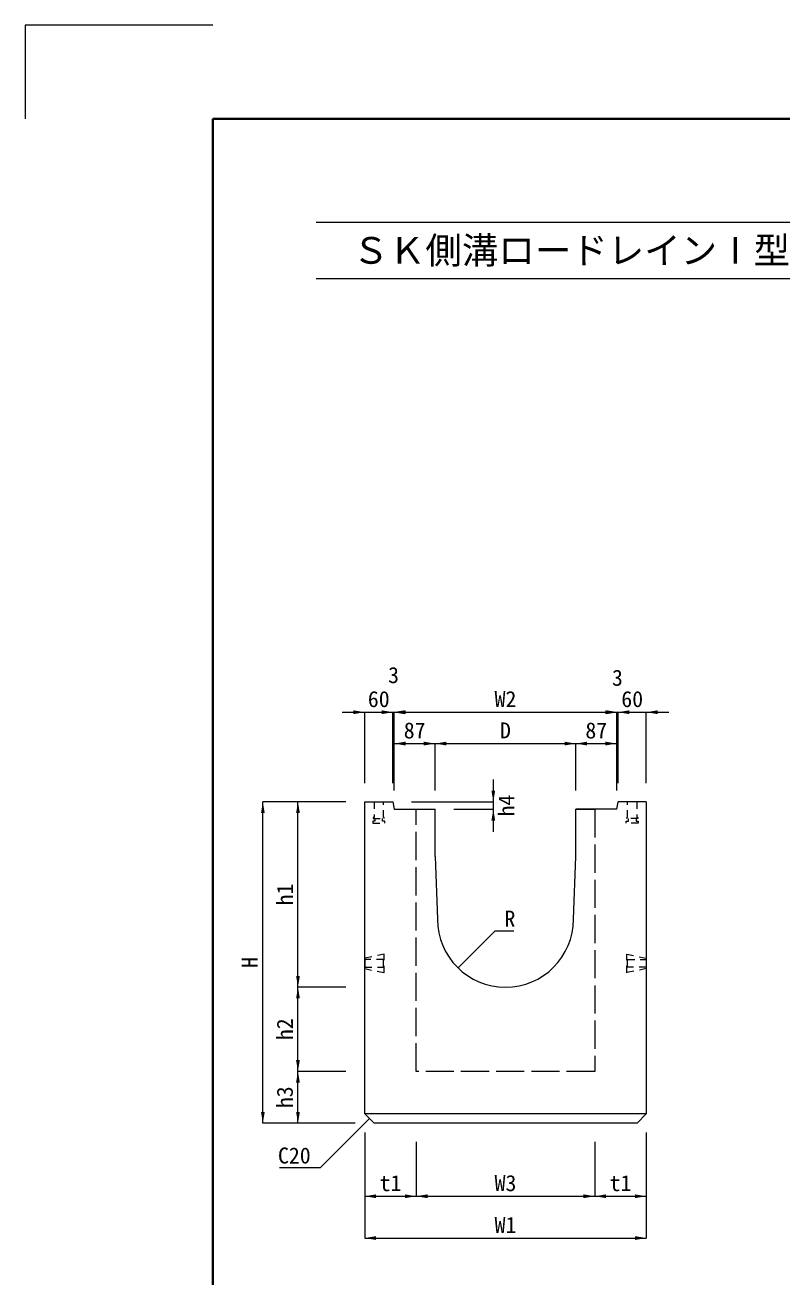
# Model space of a CAD drawing. Units: millimetres at full size. Extents: x 1009 to 10088, y 2190 to 8656.
# Drawn here: x 5888 to 7501, y 5463 to 8130 of the extents above; entities that cross this region are included whole.
import ezdxf
from ezdxf.enums import TextEntityAlignment as Align

# ---------------------------------------------------------------- set-up
doc = ezdxf.new("R2010")
doc.units = ezdxf.units.MM
doc.header["$LTSCALE"] = 10
for name, pattern in [('DASHED', [7.5, 6, -1.5]), ('USER1', [2.7, 1.5, -1.2]), ('USER2', [57.15, 38.1, -6.35, 6.35, -6.35])]:
    doc.linetypes.add(name, pattern=pattern)
for name, color, linetype, lineweight in [('(0-0)', 4, 'Continuous', 13), ('Defpoints_3', 8, 'Continuous', 0), ('図枠', 7, 'Continuous', 5), ('寸法線', 7, 'Continuous', 9), ('引出線', 4, 'Continuous', 13), ('補助線', 8, 'USER2', 9), ('ｲﾝｻｰﾄ', 3, 'USER1', 9)]:
    doc.layers.add(name, color=color, linetype=linetype, lineweight=lineweight)
doc.styles.add('ＭＳ ゴシック', font='')
doc.styles.get('ＭＳ ゴシック').set_extended_font_data('MS Gothic')

# ---------------------------------------------------------------- blocks, each defined once
blk = doc.blocks.new('filled_arrow')
at = {"color": 0, "linetype": 'Continuous', "lineweight": -2}
blk.add_solid([(7.5, 1.25), (0, 0), (7.5, -1.25)], dxfattribs=at)

msp = doc.modelspace()

# ---------------------------------------------------------------- linework, layer by layer
at = {"layer": '(0-0)', "color": 2}
for p, q in [((6611.53, 5811.12), (6611.53, 6475.47)), ((6611.53, 6475.47), (6671.53, 6475.47)), ((6671.53, 6475.47), (6674.53, 6459.59)), ((6674.53, 6459.59), (6761.53, 6459.59)), ((6761.53, 6359.31), (6761.53, 6459.59)), ((7061.53, 6359.31), (7061.53, 6459.59)), ((7061.53, 6459.59), (7102.89, 6459.59)), ((7148.53, 6459.59), (7061.53, 6459.59)), ((7148.53, 6459.59), (7151.53, 6475.47)), ((7211.53, 6475.47), (7151.53, 6475.47)), ((7211.53, 6475.47), (7211.53, 5811.12)), ((6761.53, 6359.31), (6766.54, 6225.61)), ((7056.51, 6225.61), (7061.53, 6359.31)), ((6631.58, 5791.07), (6611.53, 5811.12)), ((7191.89, 5791.07), (6631.58, 5791.07)), ((7211.53, 5811.12), (7191.89, 5791.07))]:
    msp.add_line(p, q, dxfattribs=at)
at = {"layer": '(0-0)', "color": 2, "linetype": 'DASHED', "lineweight": 9}
for p, q in [((6721.42, 5901.37), (6721.42, 6459.59)), ((7101.64, 6459.59), (7101.64, 5901.37)), ((7101.64, 5901.37), (6721.42, 5901.37))]:
    msp.add_line(p, q, dxfattribs=at)
at = {"layer": '(0-0)', "color": 2, "lineweight": 9}
msp.add_line((7211.53, 5811.12), (6611.53, 5811.12), dxfattribs=at)
at = {"layer": '(0-0)', "color": 2}
msp.add_arc((6911.53, 6225.61), 144.99, 180, 0, dxfattribs=at)
at = {"layer": 'Defpoints_3', "color": 7, "lineweight": 13}
for p, q in [((5887.86, 8130.37), (5887.86, 7930.37)), ((6287.86, 8130.37), (5887.86, 8130.37))]:
    msp.add_line(p, q, dxfattribs=at)
at = {"layer": '図枠', "lineweight": 40}
for q in [(9887.86, 7930.37), (6287.86, 2390.37)]:
    msp.add_line((6287.86, 7930.37), q, dxfattribs=at)
at = {"layer": '図枠', "lineweight": 13}
for p, q in [((6507.86, 7710.37), (9077.86, 7710.37)), ((6507.86, 7590.37), (9077.86, 7590.37))]:
    msp.add_line(p, q, dxfattribs=at)
at = {"layer": '寸法線', "lineweight": 13}
for p, q in [((6563.53, 6666.46), (6719.53, 6666.46)), ((6611.53, 6515.47), (6611.53, 6666.46)), ((6623.53, 6666.46), (6722.53, 6666.46)), ((6671.53, 6515.47), (6671.53, 6666.46)), ((6671.53, 6515.47), (6671.53, 6666.46)), ((6674.53, 6499.59), (6674.53, 6666.46)), ((6674.53, 6666.46), (7148.53, 6666.46)), ((6674.53, 6499.59), (6674.53, 6666.46)), ((7100.53, 6666.46), (7199.53, 6666.46)), ((7103.53, 6666.46), (7259.53, 6666.46)), ((7148.53, 6499.59), (7148.53, 6666.46)), ((7148.53, 6499.59), (7148.53, 6666.46)), ((7151.53, 6515.47), (7151.53, 6666.46)), ((7151.53, 6515.47), (7151.53, 6666.46)), ((7211.53, 6515.47), (7211.53, 6666.46)), ((6674.53, 6599.67), (6761.53, 6599.67)), ((6674.53, 6499.59), (6674.53, 6599.67)), ((6761.53, 6499.59), (6761.53, 6599.67)), ((6761.53, 6599.67), (7061.53, 6599.67)), ((6761.53, 6499.59), (6761.53, 6599.67)), ((7061.53, 6499.59), (7061.53, 6599.67)), ((7061.53, 6599.67), (7148.53, 6599.67)), ((7061.53, 6499.59), (7061.53, 6599.67)), ((7148.53, 6499.59), (7148.53, 6599.67)), ((6885.59, 6523.47), (6885.59, 6411.59)), ((6394.56, 5791.07), (6394.56, 6475.47)), ((6571.53, 6475.47), (6394.56, 6475.47)), ((6469.38, 6080.62), (6469.38, 6475.47)), ((6571.53, 6475.47), (6469.38, 6475.47)), ((6711.53, 6475.47), (6885.59, 6475.47)), ((6801.53, 6459.59), (6885.59, 6459.59)), ((6469.38, 5901.37), (6469.38, 6080.62)), ((6571.53, 6080.62), (6469.38, 6080.62)), ((6571.53, 6080.62), (6469.38, 6080.62)), ((6469.38, 5791.07), (6469.38, 5901.37)), ((6571.53, 5901.37), (6469.38, 5901.37)), ((6571.53, 5901.37), (6469.38, 5901.37)), ((6591.58, 5791.07), (6394.56, 5791.07)), ((6591.58, 5791.07), (6469.38, 5791.07)), ((6611.53, 5771.12), (6611.53, 5635.34)), ((6611.53, 5771.12), (6611.53, 5546.31)), ((7211.53, 5771.12), (7211.53, 5635.34)), ((7211.53, 5771.12), (7211.53, 5546.31)), ((6721.42, 5751.07), (6721.42, 5635.34)), ((6721.42, 5751.07), (6721.42, 5635.34)), ((7101.64, 5751.07), (7101.64, 5635.34)), ((7101.64, 5751.07), (7101.64, 5635.34)), ((6611.53, 5635.34), (6721.42, 5635.34)), ((6721.42, 5635.34), (7101.64, 5635.34)), ((7101.64, 5635.34), (7211.53, 5635.34)), ((6611.53, 5546.31), (7211.53, 5546.31))]:
    msp.add_line(p, q, dxfattribs=at)
at = {"layer": '引出線'}
for points in [[(6810.47, 6121.65), (6889.38, 6200.56), (6929.3, 6200.56)], [(6621.56, 5801.1), (6516.51, 5696.05), (6430, 5696.05)]]:
    msp.add_lwpolyline(points, dxfattribs=at)
at = {"layer": '補助線', "linetype": 'Continuous', "lineweight": 40}
msp.add_line((6287.86, 2687.37), (6287.86, 7827.37), dxfattribs=at)
at = {"layer": 'ｲﾝｻｰﾄ'}
for p, q in [((6631.58, 6475.47), (6631.58, 6442.46)), ((6651.64, 6442.46), (6651.64, 6475.47)), ((7171.42, 6442.46), (7171.42, 6475.47)), ((7191.47, 6475.47), (7191.47, 6442.46)), ((6633.26, 6434.1), (6628.66, 6434.1)), ((6628.66, 6434.1), (6628.66, 6430.34)), ((6628.66, 6430.34), (6654.15, 6430.34)), ((6631.58, 6442.46), (6629.49, 6442.46)), ((6629.49, 6442.46), (6629.49, 6440.37)), ((6629.49, 6440.37), (6653.31, 6440.37)), ((6633.26, 6440.37), (6633.26, 6434.1)), ((6649.55, 6434.1), (6649.55, 6440.37)), ((6654.15, 6434.1), (6649.55, 6434.1)), ((6653.31, 6442.46), (6651.64, 6442.46)), ((6653.31, 6440.37), (6653.31, 6442.46)), ((6654.15, 6430.34), (6654.15, 6434.1)), ((7168.91, 6430.34), (7168.91, 6434.1)), ((7168.91, 6434.1), (7173.51, 6434.1)), ((7194.4, 6430.34), (7168.91, 6430.34)), ((7169.74, 6440.37), (7169.74, 6442.46)), ((7169.74, 6442.46), (7171.42, 6442.46)), ((7193.56, 6440.37), (7169.74, 6440.37)), ((7173.51, 6434.1), (7173.51, 6440.37)), ((7189.8, 6440.37), (7189.8, 6434.1)), ((7189.8, 6434.1), (7194.4, 6434.1)), ((7191.47, 6442.46), (7193.56, 6442.46)), ((7193.56, 6442.46), (7193.56, 6440.37)), ((7194.4, 6434.1), (7194.4, 6430.34)), ((6653.31, 6151.23), (6611.53, 6142.46)), ((6611.53, 6142.46), (6611.53, 6120.32)), ((6651.64, 6139.53), (6611.53, 6139.53)), ((6611.53, 6139.53), (6611.53, 6123.24)), ((6651.64, 6123.24), (6651.64, 6139.53)), ((6653.31, 6111.54), (6653.31, 6151.23)), ((7169.74, 6111.54), (7169.74, 6151.23)), ((7169.74, 6151.23), (7211.53, 6142.46)), ((7171.83, 6123.24), (7171.83, 6139.53)), ((7171.83, 6139.53), (7211.53, 6139.53)), ((7211.53, 6142.46), (7211.53, 6120.32)), ((7211.53, 6139.53), (7211.53, 6123.24)), ((6611.53, 6123.24), (6651.64, 6123.24)), ((6611.53, 6120.32), (6653.31, 6111.54)), ((7211.53, 6120.32), (7169.74, 6111.54)), ((7211.53, 6123.24), (7171.83, 6123.24))]:
    msp.add_line(p, q, dxfattribs=at)

# ---------------------------------------------------------------- block references
at = {"layer": '寸法線', "lineweight": 13, "xscale": 3.2, "yscale": 3.2}
for p, rotation in [((6611.53, 6666.46), 180), ((6671.53, 6666.46), 180), ((7148.53, 6666.46), 180), ((7148.53, 6666.46), 180), ((7151.53, 6666.46), 180), ((6761.53, 6599.67), 180), ((7061.53, 6599.67), 180), ((7148.53, 6599.67), 180), ((6885.59, 6475.47), 90), ((6394.56, 6475.47), 270), ((6469.38, 6475.47), 270), ((6885.59, 6459.59), 270), ((6469.38, 6080.62), 90), ((6469.38, 6080.62), 270), ((6469.38, 5901.37), 90), ((6469.38, 5901.37), 270), ((6394.56, 5791.07), 90), ((6469.38, 5791.07), 90), ((6721.42, 5635.34), 180), ((7101.64, 5635.34), 180), ((7211.53, 5635.34), 180), ((7211.53, 5546.31), 180)]:
    msp.add_blockref('filled_arrow', p, dxfattribs=dict(at, rotation=rotation))
for p in [(6671.53, 6666.46), (6674.53, 6666.46), (6674.53, 6666.46), (7151.53, 6666.46), (7211.53, 6666.46), (6674.53, 6599.67), (6761.53, 6599.67), (7061.53, 6599.67), (6611.53, 5635.34), (6721.42, 5635.34), (7101.64, 5635.34), (6611.53, 5546.31)]:
    msp.add_blockref('filled_arrow', p, dxfattribs=at)
at = {"layer": '引出線', "xscale": 0.16, "yscale": 0.16}
for p, rotation in [((6810.47, 6121.65), 45), ((6621.56, 5801.1), 225)]:
    msp.add_blockref('filled_arrow', p, dxfattribs=dict(at, rotation=rotation))

# ---------------------------------------------------------------- texts
at = {"layer": '図枠', "style": 'ＭＳ ゴシック'}
msp.add_text('\u3000ＳＫ側溝ロードレインⅠ型  集水桝\u3000アングルタイプ', height=56.96, dxfattribs=at).set_placement((6507.86, 7650.37), align=Align.MIDDLE_LEFT)
at = {"layer": '寸法線', "style": 'ＭＳ ゴシック'}
for s, p in [('3', (6673.03, 6745.63)), ('3', (7150.03, 6739.89)), ('60', (6641.53, 6694.46)), ('W2', (6911.53, 6694.46)), ('60', (7181.53, 6694.46)), ('87', (6718.03, 6627.67)), ('D', (6911.53, 6627.67)), ('87', (7105.03, 6627.67)), ('t1', (6666.47, 5663.34)), ('W3', (6911.53, 5663.34)), ('t1', (7156.58, 5663.34)), ('W1', (6911.53, 5574.31))]:
    msp.add_text(s, height=34.18, dxfattribs=at).set_placement(p, align=Align.MIDDLE_CENTER)
for s, p in [('h4', (6913.59, 6467.53)), ('h1', (6441.38, 6278.04)), ('H', (6366.56, 6133.27)), ('h2', (6441.38, 5991)), ('h3', (6441.38, 5846.22))]:
    msp.add_text(s, height=34.18, rotation=90, dxfattribs=at).set_placement(p, align=Align.MIDDLE_CENTER)
at = {"layer": '引出線', "style": 'ＭＳ ゴシック'}
msp.add_text('R', height=34.18, dxfattribs=at).set_placement((6909.38, 6243.76), align=Align.TOP_LEFT)
msp.add_text('C20', height=34.18, dxfattribs=at).set_placement((6496.51, 5739.25), align=Align.TOP_RIGHT)

doc.saveas('drawing.dxf')
